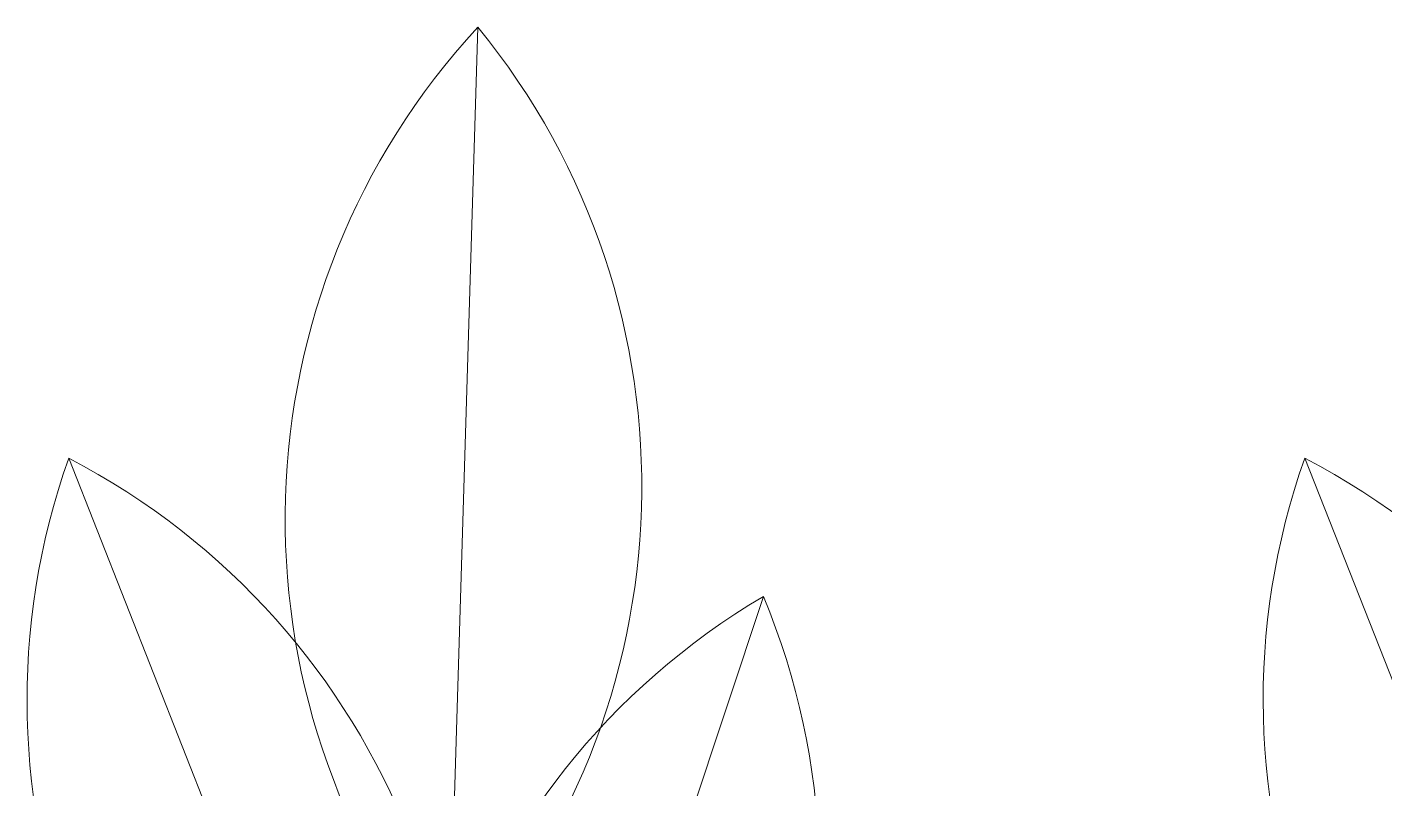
# Model space of a CAD drawing. Header units: millimetres. Extents: x 42 to 552, y 43 to 535.
# Drawn here: x 283.6778 to 283.8101, y 504.5323 to 504.6065 of the extents above; entities that cross this region are included whole.
import ezdxf

# ---------------------------------------------------------------- set-up
doc = ezdxf.new("R2010")
doc.units = ezdxf.units.MM
doc.header["$LTSCALE"] = 0.75
doc.header["$MEASUREMENT"] = 0
doc.layers.add('Gramado', color=9, linetype='Continuous', lineweight=0)

# ---------------------------------------------------------------- blocks, each defined once
blk = doc.blocks.new('arbusto7vista')
for p, q in [((-0.4366321856655304, 0.7914119196475156), (-0.442236835807762, 0.605933018413694)), ((-0.5163606634823452, 0.7073706040454368), (-0.4482699433393691, 0.5347511128616844)), ((-0.3810045409790916, 0.680447189712666), (-0.4394167996755982, 0.5043170022373289))]:
    blk.add_line(p, q)
for centre, start, end in [((-0.3327553898390647, 0.6954489263735724), 137.2677700299597, 219.2706490201171), ((-0.5461136316342277, 0.7018960116876798), 317.2677700299574, 39.27064902011477), ((-0.3830323367404276, 0.6602235778670291), 160.525592060156, 242.5284710503145), ((-0.5815982700813151, 0.5818981390401206), 340.5255920601539, 62.52847105031081), ((-0.3089085090658727, 0.558785992235272), 120.6508448383217, 202.6537238284791), ((-0.5115128315888455, 0.6259781997147513), 300.6508448383195, 22.65372382847625)]:
    blk.add_arc(centre, 0.141418827562914, start, end)

msp = doc.modelspace()

# ---------------------------------------------------------------- block references
at = {"layer": 'Gramado', "xscale": 0.5, "yscale": 0.5, "zscale": 0.5}
for p in [(283.94002983012, 504.2108161244648), (284.060455863598, 504.2108161244648)]:
    msp.add_blockref('arbusto7vista', p, dxfattribs=at)

doc.saveas('drawing.dxf')
